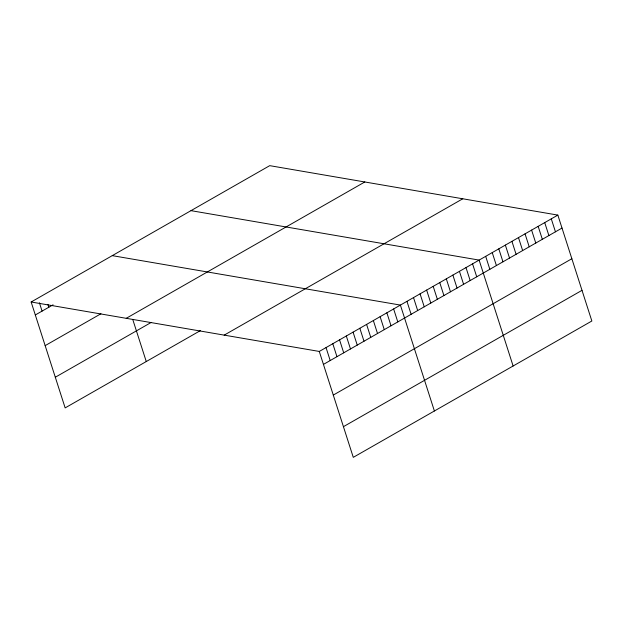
<?xml version="1.0" encoding="UTF-8"?>
<svg xmlns="http://www.w3.org/2000/svg" width="623" height="623" viewBox="0 0 623 623"><rect width="100%" height="100%" fill="white"/><g stroke="black" fill="none" stroke-linecap="round" stroke-linejoin="round"><path stroke-width="0.93" d="M31.15 301.999L269.72 165.656L557.85 215.099L591.85 321.001L353.28 457.344L319.28 351.442L31.15 301.999L65.15 407.901L200.388 330.611M35.316 314.965L53.056 304.826M45.16 345.633L100.926 313.766M126.235 318.314L364.805 181.971M55.307 377.234L151.179 322.441M224.194 335.127L462.764 198.784M319.28 351.442L557.85 215.099M323.438 364.408L562.008 228.065M333.289 395.075L571.859 258.732M343.429 426.677L582.007 290.334M190.996 210.652L479.118 260.095L513.118 365.997M112.265 255.64L400.394 305.083L434.395 410.985M551.285 218.844L555.451 231.811M544.728 222.598L548.886 235.564M538.163 226.344L542.329 239.31M531.606 230.097L535.772 243.063M525.049 233.843L529.207 246.809M518.484 237.597L522.65 250.563M511.927 241.342L516.085 254.309M505.362 245.096L509.528 258.062M498.805 248.842L502.963 261.808M492.24 252.595L496.406 265.562M485.683 256.341L489.842 269.307M472.561 263.841L476.72 276.807M465.996 267.594L470.163 280.552M459.439 271.34L463.598 284.306M452.874 275.086L457.041 288.052M446.317 278.839L450.476 291.805M439.752 282.585L443.919 295.551M433.195 286.339L437.354 299.305M426.638 290.084L430.797 303.051M420.073 293.838L424.24 306.804M413.516 297.584L417.675 310.55M406.951 301.337L411.118 314.304M393.635 308.946L397.793 321.912M386.875 312.808L391.034 325.774M380.116 316.671L384.274 329.637M373.356 320.541L377.515 333.5M366.597 324.404L370.755 337.362M359.837 328.266L363.996 341.225M353.077 332.129L357.236 345.095M346.318 335.992L350.476 348.958M339.558 339.854L343.717 352.82M332.799 343.717L336.957 356.683M326.039 347.579L330.198 360.546M132.754 319.467L146.265 361.542M47.94 304.46L48.835 307.24M39.397 302.77L42.076 311.103"/></g></svg>
